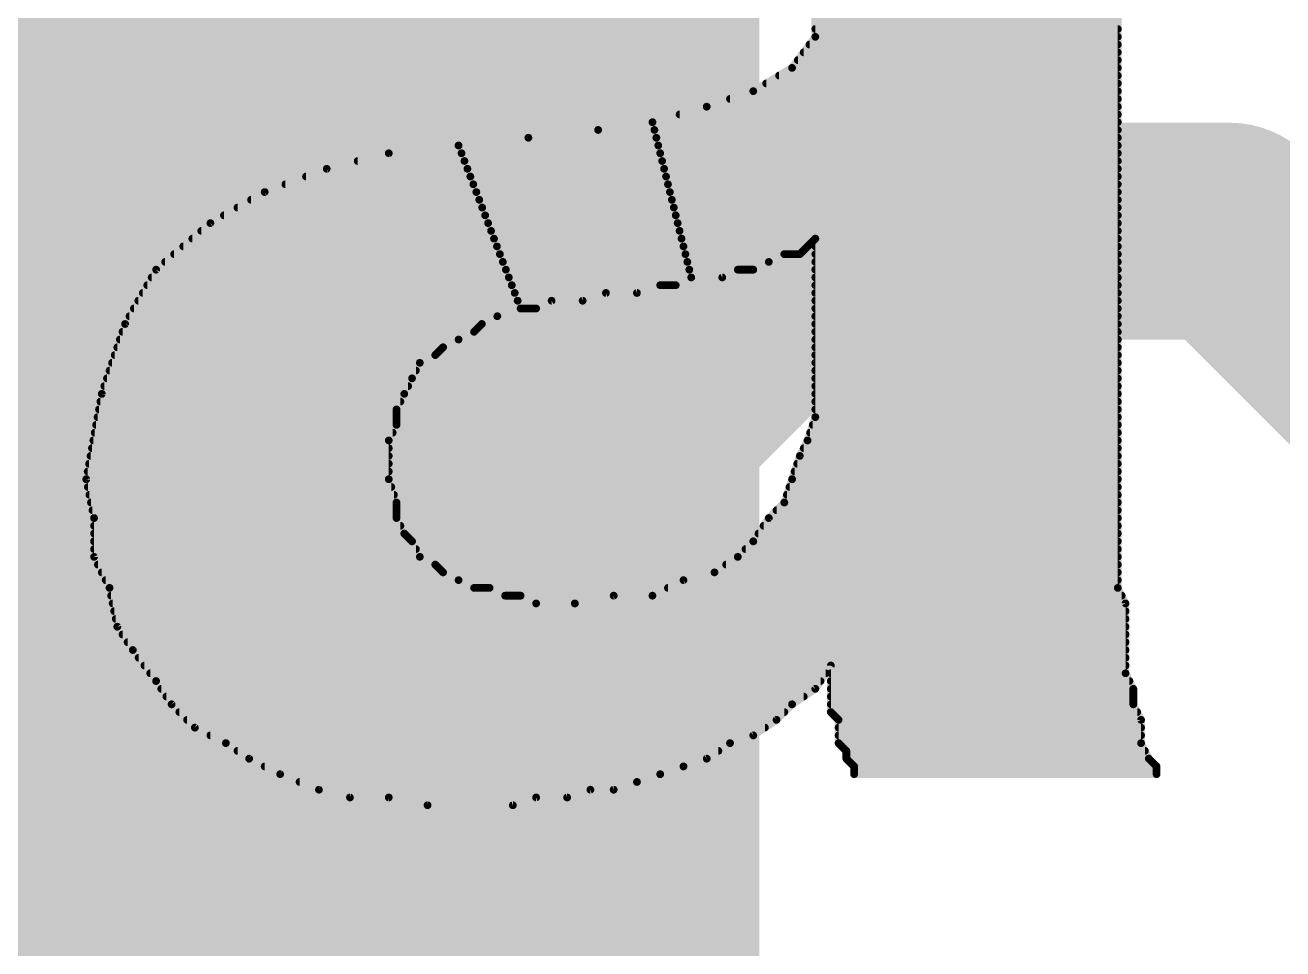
# Model space of a CAD drawing. Extents: x -27 to 80, y -18 to 25.
# Drawn here: x 20.389 to 22.011, y 7.065 to 8.255 of the extents above; entities that cross this region are included whole.
import ezdxf

# ---------------------------------------------------------------- set-up
doc = ezdxf.new("R2010")
doc.units = 0
for name, color, linetype in [('1', 12, 'CONTINUOUS'), ('21', 41, 'CONTINUOUS'), ('22', 40, 'CONTINUOUS')]:
    doc.layers.add(name, color=color, linetype=linetype)

msp = doc.modelspace()

# ---------------------------------------------------------------- linework, layer by layer
at = {"layer": '1', "const_width": 1.016}
msp.add_lwpolyline([(20.828, 0), (20.828, 8.763)], dxfattribs=at)
at = {"layer": '21', "const_width": 0.01}
for points in [[(21.798, 8.4), (21.798, 7.53)], [(21.408, 8.24), (21.408, 8.35)], [(21.408, 8.26), (21.798, 8.26)], [(21.408, 8.25), (21.798, 8.25)], [(21.378, 8.2), (21.408, 8.24)], [(21.408, 8.24), (21.798, 8.24)], [(21.393, 8.22), (21.798, 8.22)], [(21.4005, 8.23), (21.798, 8.23)], [(21.3855, 8.21), (21.798, 8.21)], [(21.328, 8.17), (21.378, 8.2)], [(21.3613, 8.19), (21.798, 8.19)], [(21.378, 8.2), (21.798, 8.2)], [(21.268, 8.15), (21.328, 8.17)], [(21.328, 8.17), (21.798, 8.17)], [(21.3447, 8.18), (21.798, 8.18)], [(21.298, 8.16), (21.798, 8.16)], [(21.198, 8.13), (21.268, 8.15)], [(21.233, 8.14), (21.798, 8.14)], [(21.268, 8.15), (21.798, 8.15)], [(21.038, 8.11), (21.128, 8.12)], [(21.128, 8.12), (21.198, 8.13)], [(21.128, 8.12), (21.2005, 8.12)], [(21.198, 8.13), (21.248, 7.93)], [(21.248, 7.93), (21.198, 8.13)], [(21.198, 8.13), (21.798, 8.13)], [(21.2005, 8.12), (21.798, 8.12)], [(20.948, 8.1), (21.038, 8.11)], [(21.038, 8.11), (21.203, 8.11)], [(21.203, 8.11), (21.798, 8.11)], [(20.778, 8.07), (20.858, 8.09)], [(20.858, 8.09), (20.948, 8.1)], [(20.858, 8.09), (20.9518, 8.09)], [(21.028, 7.89), (20.948, 8.1)], [(20.948, 8.1), (21.2055, 8.1)], [(20.948, 8.1), (21.028, 7.89)], [(20.9518, 8.09), (21.208, 8.09)], [(21.2055, 8.1), (21.798, 8.1)], [(21.208, 8.09), (21.798, 8.09)], [(20.818, 8.08), (20.9556, 8.08)], [(20.9556, 8.08), (21.2105, 8.08)], [(21.2105, 8.08), (21.798, 8.08)], [(20.698, 8.04), (20.778, 8.07)], [(20.7513, 8.06), (20.9632, 8.06)], [(20.778, 8.07), (20.9594, 8.07)], [(20.9594, 8.07), (21.213, 8.07)], [(20.9632, 8.06), (21.2155, 8.06)], [(21.213, 8.07), (21.798, 8.07)], [(21.2155, 8.06), (21.798, 8.06)], [(20.628, 8), (20.698, 8.04)], [(20.698, 8.04), (20.9709, 8.04)], [(20.7247, 8.05), (20.967, 8.05)], [(20.9671, 8.05), (21.218, 8.05)], [(20.9709, 8.04), (21.2205, 8.04)], [(21.218, 8.05), (21.798, 8.05)], [(21.2205, 8.04), (21.798, 8.04)], [(20.6805, 8.03), (20.9747, 8.03)], [(20.9747, 8.03), (21.223, 8.03)], [(21.223, 8.03), (21.798, 8.03)], [(20.6455, 8.01), (20.9823, 8.01)], [(20.663, 8.02), (20.9785, 8.02)], [(20.9785, 8.02), (21.2255, 8.02)], [(20.9823, 8.01), (21.228, 8.01)], [(21.2255, 8.02), (21.798, 8.02)], [(21.228, 8.01), (21.798, 8.01)], [(20.558, 7.94), (20.628, 8)], [(20.6163, 7.99), (20.9899, 7.99)], [(20.628, 8), (20.9861, 8)], [(20.9861, 8), (21.2305, 8)], [(20.9899, 7.99), (21.233, 7.99)], [(21.2305, 8), (21.798, 8)], [(21.233, 7.99), (21.798, 7.99)], [(20.6047, 7.98), (20.9937, 7.98)], [(20.9937, 7.98), (21.2355, 7.98)], [(21.2355, 7.98), (21.798, 7.98)], [(21.408, 7.98), (21.398, 7.97)], [(21.408, 7.75), (21.408, 7.98)], [(20.5813, 7.96), (21.0013, 7.96)], [(20.593, 7.97), (20.9975, 7.97)], [(20.9975, 7.97), (21.238, 7.97)], [(21.0013, 7.96), (21.2405, 7.96)], [(21.238, 7.97), (21.398, 7.97)], [(21.2405, 7.96), (21.388, 7.96)], [(21.368, 7.96), (21.348, 7.95)], [(21.388, 7.96), (21.368, 7.96)], [(21.398, 7.97), (21.388, 7.96)], [(21.408, 7.97), (21.798, 7.97)], [(21.408, 7.96), (21.798, 7.96)], [(20.5697, 7.95), (21.0051, 7.95)], [(21.0051, 7.95), (21.243, 7.95)], [(21.243, 7.95), (21.348, 7.95)], [(21.348, 7.95), (21.328, 7.94)], [(21.408, 7.95), (21.798, 7.95)], [(20.518, 7.87), (20.558, 7.94)], [(20.5523, 7.93), (21.0128, 7.93)], [(20.558, 7.94), (21.009, 7.94)], [(21.009, 7.94), (21.2455, 7.94)], [(21.0128, 7.93), (21.248, 7.93)], [(21.248, 7.93), (21.228, 7.92)], [(21.2455, 7.94), (21.328, 7.94)], [(21.288, 7.93), (21.248, 7.93)], [(21.248, 7.93), (21.288, 7.93)], [(21.308, 7.94), (21.288, 7.93)], [(21.328, 7.94), (21.308, 7.94)], [(21.408, 7.94), (21.798, 7.94)], [(21.408, 7.93), (21.798, 7.93)], [(20.5409, 7.91), (21.0204, 7.91)], [(20.5466, 7.92), (21.0166, 7.92)], [(21.0166, 7.92), (21.228, 7.92)], [(21.0204, 7.91), (21.178, 7.91)], [(21.138, 7.91), (21.108, 7.9)], [(21.178, 7.91), (21.138, 7.91)], [(21.208, 7.92), (21.178, 7.91)], [(21.228, 7.92), (21.208, 7.92)], [(21.408, 7.92), (21.798, 7.92)], [(21.408, 7.91), (21.798, 7.91)], [(20.5351, 7.9), (21.0242, 7.9)], [(21.0242, 7.9), (21.108, 7.9)], [(21.068, 7.9), (21.048, 7.89)], [(21.108, 7.9), (21.068, 7.9)], [(21.408, 7.9), (21.798, 7.9)], [(20.5237, 7.88), (20.998, 7.88)], [(20.5294, 7.89), (21.028, 7.89)], [(20.998, 7.88), (20.978, 7.87)], [(21.028, 7.89), (20.998, 7.88)], [(21.048, 7.89), (21.028, 7.89)], [(21.028, 7.89), (21.048, 7.89)], [(21.408, 7.89), (21.798, 7.89)], [(21.408, 7.88), (21.798, 7.88)], [(20.488, 7.78), (20.518, 7.87)], [(20.5147, 7.86), (20.968, 7.86)], [(20.518, 7.87), (20.978, 7.87)], [(20.968, 7.86), (20.948, 7.85)], [(20.978, 7.87), (20.968, 7.86)], [(21.408, 7.87), (21.798, 7.87)], [(21.408, 7.86), (21.798, 7.86)], [(20.5113, 7.85), (20.948, 7.85)], [(20.948, 7.85), (20.928, 7.84)], [(21.408, 7.85), (21.798, 7.85)], [(20.5047, 7.83), (20.918, 7.83)], [(20.508, 7.84), (20.928, 7.84)], [(20.918, 7.83), (20.898, 7.82)], [(20.928, 7.84), (20.918, 7.83)], [(21.408, 7.84), (21.798, 7.84)], [(21.408, 7.83), (21.798, 7.83)], [(20.5013, 7.82), (20.898, 7.82)], [(20.898, 7.82), (20.888, 7.8)], [(21.408, 7.82), (21.798, 7.82)], [(20.4947, 7.8), (20.888, 7.8)], [(20.498, 7.81), (20.893, 7.81)], [(20.888, 7.8), (20.878, 7.78)], [(21.408, 7.81), (21.798, 7.81)], [(21.408, 7.8), (21.798, 7.8)], [(20.468, 7.67), (20.488, 7.78)], [(20.488, 7.78), (20.878, 7.78)], [(20.4913, 7.79), (20.883, 7.79)], [(20.878, 7.78), (20.868, 7.76)], [(21.408, 7.79), (21.798, 7.79)], [(21.408, 7.78), (21.798, 7.78)], [(20.4862, 7.77), (20.873, 7.77)], [(21.408, 7.77), (21.798, 7.77)], [(20.4825, 7.75), (20.868, 7.75)], [(20.4844, 7.76), (20.868, 7.76)], [(20.868, 7.76), (20.868, 7.74)], [(21.398, 7.72), (21.408, 7.75)], [(21.408, 7.76), (21.798, 7.76)], [(21.408, 7.75), (21.798, 7.75)], [(20.4807, 7.74), (20.868, 7.74)], [(20.868, 7.74), (20.858, 7.72)], [(21.4047, 7.74), (21.798, 7.74)], [(20.4771, 7.72), (20.858, 7.72)], [(20.4789, 7.73), (20.863, 7.73)], [(20.858, 7.72), (20.858, 7.67)], [(21.388, 7.7), (21.398, 7.72)], [(21.398, 7.72), (21.798, 7.72)], [(21.4013, 7.73), (21.798, 7.73)], [(20.4735, 7.7), (20.858, 7.7)], [(20.4753, 7.71), (20.858, 7.71)], [(21.378, 7.67), (21.388, 7.7)], [(21.388, 7.7), (21.798, 7.7)], [(21.393, 7.71), (21.798, 7.71)], [(20.4716, 7.69), (20.858, 7.69)], [(21.3847, 7.69), (21.798, 7.69)], [(20.478, 7.62), (20.468, 7.67)], [(20.468, 7.67), (20.858, 7.67)], [(20.4698, 7.68), (20.858, 7.68)], [(20.858, 7.67), (20.868, 7.64)], [(21.368, 7.64), (21.378, 7.67)], [(21.378, 7.67), (21.798, 7.67)], [(21.3813, 7.68), (21.798, 7.68)], [(20.47, 7.66), (20.8613, 7.66)], [(20.472, 7.65), (20.8647, 7.65)], [(21.3713, 7.65), (21.798, 7.65)], [(21.3747, 7.66), (21.798, 7.66)], [(20.474, 7.64), (20.868, 7.64)], [(20.868, 7.64), (20.868, 7.62)], [(21.348, 7.62), (21.368, 7.64)], [(21.368, 7.64), (21.798, 7.64)], [(20.476, 7.63), (20.868, 7.63)], [(20.478, 7.57), (20.478, 7.62)], [(20.478, 7.62), (20.868, 7.62)], [(20.868, 7.62), (20.878, 7.6)], [(21.328, 7.59), (21.348, 7.62)], [(21.348, 7.62), (21.798, 7.62)], [(21.358, 7.63), (21.798, 7.63)], [(20.478, 7.61), (20.873, 7.61)], [(21.3413, 7.61), (21.798, 7.61)], [(20.478, 7.6), (20.878, 7.6)], [(20.478, 7.59), (20.888, 7.59)], [(20.878, 7.6), (20.888, 7.59)], [(20.888, 7.59), (20.898, 7.57)], [(21.308, 7.57), (21.328, 7.59)], [(21.328, 7.59), (21.798, 7.59)], [(21.3347, 7.6), (21.798, 7.6)], [(20.478, 7.58), (20.893, 7.58)], [(20.498, 7.53), (20.478, 7.57)], [(20.478, 7.57), (20.898, 7.57)], [(20.898, 7.57), (20.918, 7.56)], [(21.278, 7.55), (21.308, 7.57)], [(21.308, 7.57), (21.798, 7.57)], [(21.318, 7.58), (21.798, 7.58)], [(20.483, 7.56), (20.918, 7.56)], [(20.918, 7.56), (20.928, 7.55)], [(21.293, 7.56), (21.798, 7.56)], [(20.488, 7.55), (20.928, 7.55)], [(20.493, 7.54), (20.948, 7.54)], [(20.928, 7.55), (20.948, 7.54)], [(20.948, 7.54), (20.968, 7.53)], [(21.198, 7.52), (21.238, 7.54)], [(21.238, 7.54), (21.278, 7.55)], [(21.238, 7.54), (21.798, 7.54)], [(21.278, 7.55), (21.798, 7.55)], [(20.508, 7.48), (20.498, 7.53)], [(20.498, 7.53), (20.968, 7.53)], [(20.5, 7.52), (21.008, 7.52)], [(20.968, 7.53), (20.988, 7.53)], [(20.988, 7.53), (21.008, 7.52)], [(21.008, 7.52), (21.028, 7.52)], [(21.028, 7.52), (21.048, 7.51)], [(21.098, 7.51), (21.148, 7.52)], [(21.148, 7.52), (21.198, 7.52)], [(21.198, 7.52), (21.803, 7.52)], [(21.218, 7.53), (21.798, 7.53)], [(21.798, 7.53), (21.808, 7.51)], [(20.502, 7.51), (21.048, 7.51)], [(21.048, 7.51), (21.098, 7.51)], [(21.098, 7.51), (21.808, 7.51)], [(21.808, 7.51), (21.808, 7.42)], [(20.504, 7.5), (21.808, 7.5)], [(20.506, 7.49), (21.808, 7.49)], [(20.528, 7.45), (20.508, 7.48)], [(20.508, 7.48), (21.808, 7.48)], [(20.5147, 7.47), (21.808, 7.47)], [(20.5213, 7.46), (21.808, 7.46)], [(20.558, 7.41), (20.528, 7.45)], [(20.528, 7.45), (21.808, 7.45)], [(20.5355, 7.44), (21.808, 7.44)], [(20.543, 7.43), (21.808, 7.43)], [(21.428, 7.43), (21.408, 7.4)], [(21.428, 7.37), (21.428, 7.43)], [(20.5505, 7.42), (21.4213, 7.42)], [(20.578, 7.38), (20.558, 7.41)], [(20.558, 7.41), (21.4147, 7.41)], [(21.428, 7.42), (21.808, 7.42)], [(21.428, 7.41), (21.813, 7.41)], [(21.808, 7.42), (21.818, 7.4)], [(20.5647, 7.4), (21.408, 7.4)], [(20.5713, 7.39), (21.393, 7.39)], [(21.408, 7.4), (21.378, 7.38)], [(21.428, 7.4), (21.818, 7.4)], [(21.428, 7.39), (21.818, 7.39)], [(21.818, 7.4), (21.818, 7.38)], [(20.608, 7.35), (20.578, 7.38)], [(20.578, 7.38), (21.378, 7.38)], [(21.378, 7.38), (21.358, 7.36)], [(21.428, 7.38), (21.818, 7.38)], [(21.818, 7.38), (21.828, 7.36)], [(20.588, 7.37), (21.368, 7.37)], [(20.598, 7.36), (21.358, 7.36)], [(21.358, 7.36), (21.328, 7.34)], [(21.438, 7.36), (21.428, 7.37)], [(21.428, 7.37), (21.823, 7.37)], [(21.438, 7.33), (21.438, 7.36)], [(21.438, 7.36), (21.828, 7.36)], [(21.828, 7.36), (21.828, 7.33)], [(20.648, 7.33), (20.608, 7.35)], [(20.608, 7.35), (21.343, 7.35)], [(21.438, 7.35), (21.828, 7.35)], [(20.628, 7.34), (21.328, 7.34)], [(20.678, 7.31), (20.648, 7.33)], [(20.648, 7.33), (21.298, 7.33)], [(21.298, 7.33), (21.268, 7.31)], [(21.328, 7.34), (21.298, 7.33)], [(21.438, 7.34), (21.828, 7.34)], [(21.448, 7.32), (21.438, 7.33)], [(21.438, 7.33), (21.828, 7.33)], [(21.828, 7.33), (21.838, 7.31)], [(20.663, 7.32), (21.283, 7.32)], [(20.718, 7.29), (20.678, 7.31)], [(20.678, 7.31), (21.268, 7.31)], [(21.268, 7.31), (21.238, 7.3)], [(21.448, 7.31), (21.448, 7.32)], [(21.448, 7.32), (21.833, 7.32)], [(21.458, 7.3), (21.448, 7.31)], [(21.448, 7.31), (21.838, 7.31)], [(21.838, 7.31), (21.848, 7.3)], [(20.698, 7.3), (21.238, 7.3)], [(21.238, 7.3), (21.208, 7.29)], [(21.458, 7.29), (21.458, 7.3)], [(21.458, 7.3), (21.848, 7.3)], [(21.848, 7.3), (21.848, 7.29)], [(20.768, 7.27), (20.718, 7.29)], [(20.718, 7.29), (21.208, 7.29)], [(20.743, 7.28), (21.178, 7.28)], [(21.178, 7.28), (21.148, 7.27)], [(21.208, 7.29), (21.178, 7.28)], [(21.848, 7.29), (21.458, 7.29)], [(21.458, 7.29), (21.848, 7.29)], [(20.808, 7.26), (20.768, 7.27)], [(20.768, 7.27), (21.148, 7.27)], [(20.858, 7.26), (20.808, 7.26)], [(20.808, 7.26), (21.088, 7.26)], [(20.908, 7.25), (20.858, 7.26)], [(21.048, 7.26), (21.018, 7.25)], [(21.088, 7.26), (21.048, 7.26)], [(21.118, 7.27), (21.088, 7.26)], [(21.148, 7.27), (21.118, 7.27)], [(21.018, 7.25), (20.908, 7.25)], [(20.908, 7.25), (21.018, 7.25)]]:
    msp.add_lwpolyline(points, dxfattribs=at)
at = {"layer": '21', "const_width": 0.005}
for points in [[(21.408, 8.2525, 1), (21.408, 8.2475)], [(21.798, 8.2475, 1), (21.798, 8.2525)], [(21.408, 8.2425, 1), (21.408, 8.2375)], [(21.4055, 8.24, 1), (21.4105, 8.24)], [(21.41, 8.2385, 1), (21.406, 8.2415)], [(21.798, 8.2375, 1), (21.798, 8.2425)], [(21.393, 8.2225, 1), (21.393, 8.2175)], [(21.4005, 8.2325, 1), (21.4005, 8.2275)], [(21.798, 8.2275, 1), (21.798, 8.2325)], [(21.798, 8.2175, 1), (21.798, 8.2225)], [(21.3855, 8.2125, 1), (21.3855, 8.2075)], [(21.798, 8.2075, 1), (21.798, 8.2125)], [(21.3613, 8.1925, 1), (21.3613, 8.1875)], [(21.378, 8.2025, 1), (21.378, 8.1975)], [(21.376, 8.2015, 1), (21.38, 8.1985)], [(21.3793, 8.1979, 1), (21.3767, 8.2021)], [(21.798, 8.1975, 1), (21.798, 8.2025)], [(21.798, 8.1875, 1), (21.798, 8.1925)], [(21.328, 8.1725, 1), (21.328, 8.1675)], [(21.3267, 8.1721, 1), (21.3293, 8.1679)], [(21.3288, 8.1676, 1), (21.3272, 8.1724)], [(21.3447, 8.1825, 1), (21.3447, 8.1775)], [(21.798, 8.1775, 1), (21.798, 8.1825)], [(21.798, 8.1675, 1), (21.798, 8.1725)], [(21.298, 8.1625, 1), (21.298, 8.1575)], [(21.798, 8.1575, 1), (21.798, 8.1625)], [(21.233, 8.1425, 1), (21.233, 8.1375)], [(21.268, 8.1525, 1), (21.268, 8.1475)], [(21.2672, 8.1524, 1), (21.2688, 8.1476)], [(21.2687, 8.1476, 1), (21.2673, 8.1524)], [(21.798, 8.1475, 1), (21.798, 8.1525)], [(21.798, 8.1375, 1), (21.798, 8.1425)], [(21.1276, 8.1225, 1), (21.1284, 8.1175)], [(21.128, 8.1225, 1), (21.128, 8.1175)], [(21.1283, 8.1175, 1), (21.1277, 8.1225)], [(21.2004, 8.1306, 1), (21.1956, 8.1294)], [(21.2004, 8.1306, 1), (21.1956, 8.1294)], [(21.198, 8.1325, 1), (21.198, 8.1275)], [(21.1973, 8.1324, 1), (21.1987, 8.1276)], [(21.1984, 8.1275, 1), (21.1976, 8.1325)], [(21.2005, 8.1225, 1), (21.2005, 8.1175)], [(21.2005, 8.1175, 1), (21.2005, 8.1225)], [(21.798, 8.1275, 1), (21.798, 8.1325)], [(21.798, 8.1175, 1), (21.798, 8.1225)], [(21.0377, 8.1125, 1), (21.0383, 8.1075)], [(21.038, 8.1125, 1), (21.038, 8.1075)], [(21.0383, 8.1075, 1), (21.0377, 8.1125)], [(21.203, 8.1125, 1), (21.203, 8.1075)], [(21.203, 8.1075, 1), (21.203, 8.1125)], [(21.798, 8.1075, 1), (21.798, 8.1125)], [(20.8577, 8.0925, 1), (20.8583, 8.0875)], [(20.858, 8.0925, 1), (20.858, 8.0875)], [(20.8586, 8.0876, 1), (20.8574, 8.0924)], [(20.9477, 8.1025, 1), (20.9483, 8.0975)], [(20.9503, 8.1009, 1), (20.9457, 8.0991)], [(20.948, 8.1025, 1), (20.948, 8.0975)], [(20.9503, 8.1009, 1), (20.9457, 8.0991)], [(20.9483, 8.0975, 1), (20.9477, 8.1025)], [(20.9518, 8.0925, 1), (20.9518, 8.0875)], [(20.9518, 8.0875, 1), (20.9518, 8.0925)], [(21.2055, 8.1025, 1), (21.2055, 8.0975)], [(21.2055, 8.0975, 1), (21.2055, 8.1025)], [(21.208, 8.0925, 1), (21.208, 8.0875)], [(21.208, 8.0875, 1), (21.208, 8.0925)], [(21.798, 8.0975, 1), (21.798, 8.1025)], [(21.798, 8.0875, 1), (21.798, 8.0925)], [(20.818, 8.0825, 1), (20.818, 8.0775)], [(20.9556, 8.0825, 1), (20.9556, 8.0775)], [(20.9556, 8.0775, 1), (20.9556, 8.0825)], [(21.2105, 8.0825, 1), (21.2105, 8.0775)], [(21.2105, 8.0775, 1), (21.2105, 8.0825)], [(21.798, 8.0775, 1), (21.798, 8.0825)], [(20.7513, 8.0625, 1), (20.7513, 8.0575)], [(20.778, 8.0725, 1), (20.778, 8.0675)], [(20.7774, 8.0724, 1), (20.7786, 8.0676)], [(20.7789, 8.0677, 1), (20.7771, 8.0723)], [(20.9594, 8.0725, 1), (20.9594, 8.0675)], [(20.9594, 8.0675, 1), (20.9594, 8.0725)], [(20.9632, 8.0625, 1), (20.9632, 8.0575)], [(20.9632, 8.0575, 1), (20.9632, 8.0625)], [(21.213, 8.0725, 1), (21.213, 8.0675)], [(21.213, 8.0675, 1), (21.213, 8.0725)], [(21.2155, 8.0625, 1), (21.2155, 8.0575)], [(21.2155, 8.0575, 1), (21.2155, 8.0625)], [(21.798, 8.0675, 1), (21.798, 8.0725)], [(21.798, 8.0575, 1), (21.798, 8.0625)], [(20.698, 8.0425, 1), (20.698, 8.0375)], [(20.6971, 8.0423, 1), (20.6989, 8.0377)], [(20.6992, 8.0378, 1), (20.6968, 8.0422)], [(20.7247, 8.0525, 1), (20.7247, 8.0475)], [(20.9671, 8.0525, 1), (20.9671, 8.0475)], [(20.967, 8.0475, 1), (20.967, 8.0525)], [(20.9709, 8.0425, 1), (20.9709, 8.0375)], [(20.9709, 8.0375, 1), (20.9709, 8.0425)], [(21.218, 8.0525, 1), (21.218, 8.0475)], [(21.218, 8.0475, 1), (21.218, 8.0525)], [(21.2205, 8.0425, 1), (21.2205, 8.0375)], [(21.2205, 8.0375, 1), (21.2205, 8.0425)], [(21.798, 8.0475, 1), (21.798, 8.0525)], [(21.798, 8.0375, 1), (21.798, 8.0425)], [(20.6805, 8.0325, 1), (20.6805, 8.0275)], [(20.9747, 8.0325, 1), (20.9747, 8.0275)], [(20.9747, 8.0275, 1), (20.9747, 8.0325)], [(21.223, 8.0325, 1), (21.223, 8.0275)], [(21.223, 8.0275, 1), (21.223, 8.0325)], [(21.798, 8.0275, 1), (21.798, 8.0325)], [(20.6455, 8.0125, 1), (20.6455, 8.0075)], [(20.663, 8.0225, 1), (20.663, 8.0175)], [(20.9785, 8.0225, 1), (20.9785, 8.0175)], [(20.9785, 8.0175, 1), (20.9785, 8.0225)], [(20.9823, 8.0125, 1), (20.9823, 8.0075)], [(20.9823, 8.0075, 1), (20.9823, 8.0125)], [(21.2255, 8.0225, 1), (21.2255, 8.0175)], [(21.2255, 8.0175, 1), (21.2255, 8.0225)], [(21.228, 8.0125, 1), (21.228, 8.0075)], [(21.228, 8.0075, 1), (21.228, 8.0125)], [(21.798, 8.0175, 1), (21.798, 8.0225)], [(21.798, 8.0075, 1), (21.798, 8.0125)], [(20.6163, 7.9925, 1), (20.6163, 7.9875)], [(20.628, 8.0025, 1), (20.628, 7.9975)], [(20.6268, 8.0022, 1), (20.6292, 7.9978)], [(20.6296, 7.9981, 1), (20.6264, 8.0019)], [(20.9861, 8.0025, 1), (20.9861, 7.9975)], [(20.9861, 7.9975, 1), (20.9861, 8.0025)], [(20.9899, 7.9925, 1), (20.9899, 7.9875)], [(20.9899, 7.9875, 1), (20.9899, 7.9925)], [(21.2305, 8.0025, 1), (21.2305, 7.9975)], [(21.2305, 7.9975, 1), (21.2305, 8.0025)], [(21.233, 7.9925, 1), (21.233, 7.9875)], [(21.233, 7.9875, 1), (21.233, 7.9925)], [(21.798, 7.9975, 1), (21.798, 8.0025)], [(21.798, 7.9875, 1), (21.798, 7.9925)], [(20.6047, 7.9825, 1), (20.6047, 7.9775)], [(20.9937, 7.9825, 1), (20.9937, 7.9775)], [(20.9937, 7.9775, 1), (20.9937, 7.9825)], [(21.2355, 7.9825, 1), (21.2355, 7.9775)], [(21.2355, 7.9775, 1), (21.2355, 7.9825)], [(21.4105, 7.98, 1), (21.4055, 7.98)], [(21.4098, 7.9782, 1), (21.4062, 7.9818)], [(21.798, 7.9775, 1), (21.798, 7.9825)], [(20.5813, 7.9625, 1), (20.5813, 7.9575)], [(20.593, 7.9725, 1), (20.593, 7.9675)], [(20.9975, 7.9725, 1), (20.9975, 7.9675)], [(20.9975, 7.9675, 1), (20.9975, 7.9725)], [(21.0013, 7.9625, 1), (21.0013, 7.9575)], [(21.0013, 7.9575, 1), (21.0013, 7.9625)], [(21.238, 7.9725, 1), (21.238, 7.9675)], [(21.238, 7.9675, 1), (21.238, 7.9725)], [(21.2405, 7.9625, 1), (21.2405, 7.9575)], [(21.2405, 7.9575, 1), (21.2405, 7.9625)], [(21.368, 7.9625, 1), (21.368, 7.9575)], [(21.3691, 7.9578, 1), (21.3669, 7.9622)], [(21.3862, 7.9618, 1), (21.3898, 7.9582)], [(21.388, 7.9575, 1), (21.388, 7.9625)], [(21.388, 7.9575, 1), (21.388, 7.9625)], [(21.3962, 7.9718, 1), (21.3998, 7.9682)], [(21.3998, 7.9682, 1), (21.3962, 7.9718)], [(21.398, 7.9675, 1), (21.398, 7.9725)], [(21.408, 7.9725, 1), (21.408, 7.9675)], [(21.408, 7.9625, 1), (21.408, 7.9575)], [(21.798, 7.9675, 1), (21.798, 7.9725)], [(21.798, 7.9575, 1), (21.798, 7.9625)], [(20.5697, 7.9525, 1), (20.5697, 7.9475)], [(21.0051, 7.9525, 1), (21.0051, 7.9475)], [(21.0051, 7.9475, 1), (21.0051, 7.9525)], [(21.243, 7.9525, 1), (21.243, 7.9475)], [(21.243, 7.9475, 1), (21.243, 7.9525)], [(21.3469, 7.9522, 1), (21.3491, 7.9478)], [(21.3491, 7.9478, 1), (21.3469, 7.9522)], [(21.348, 7.9475, 1), (21.348, 7.9525)], [(21.408, 7.9525, 1), (21.408, 7.9475)], [(21.798, 7.9475, 1), (21.798, 7.9525)], [(20.5523, 7.9325, 1), (20.5523, 7.9275)], [(20.558, 7.9425, 1), (20.558, 7.9375)], [(20.5564, 7.9419, 1), (20.5596, 7.9381)], [(20.5602, 7.9388, 1), (20.5558, 7.9412)], [(21.009, 7.9425, 1), (21.009, 7.9375)], [(21.009, 7.9375, 1), (21.009, 7.9425)], [(21.0128, 7.9325, 1), (21.0128, 7.9275)], [(21.0128, 7.9275, 1), (21.0128, 7.9325)], [(21.2455, 7.9425, 1), (21.2455, 7.9375)], [(21.2455, 7.9375, 1), (21.2455, 7.9425)], [(21.248, 7.9325, 1), (21.248, 7.9275)], [(21.248, 7.9325, 1), (21.248, 7.9275)], [(21.2456, 7.9294, 1), (21.2504, 7.9306)], [(21.2456, 7.9294, 1), (21.2504, 7.9306)], [(21.2491, 7.9278, 1), (21.2469, 7.9322)], [(21.248, 7.9275, 1), (21.248, 7.9325)], [(21.2869, 7.9322, 1), (21.2891, 7.9278)], [(21.288, 7.9275, 1), (21.288, 7.9325)], [(21.288, 7.9275, 1), (21.288, 7.9325)], [(21.308, 7.9425, 1), (21.308, 7.9375)], [(21.3091, 7.9378, 1), (21.3069, 7.9422)], [(21.3269, 7.9422, 1), (21.3291, 7.9378)], [(21.328, 7.9375, 1), (21.328, 7.9425)], [(21.328, 7.9375, 1), (21.328, 7.9425)], [(21.408, 7.9425, 1), (21.408, 7.9375)], [(21.408, 7.9325, 1), (21.408, 7.9275)], [(21.798, 7.9375, 1), (21.798, 7.9425)], [(21.798, 7.9275, 1), (21.798, 7.9325)], [(20.5409, 7.9125, 1), (20.5409, 7.9075)], [(20.5466, 7.9225, 1), (20.5466, 7.9175)], [(21.0166, 7.9225, 1), (21.0166, 7.9175)], [(21.0166, 7.9175, 1), (21.0166, 7.9225)], [(21.0204, 7.9125, 1), (21.0204, 7.9075)], [(21.0204, 7.9075, 1), (21.0204, 7.9125)], [(21.138, 7.9125, 1), (21.138, 7.9075)], [(21.1388, 7.9076, 1), (21.1372, 7.9124)], [(21.1772, 7.9124, 1), (21.1788, 7.9076)], [(21.178, 7.9075, 1), (21.178, 7.9125)], [(21.178, 7.9075, 1), (21.178, 7.9125)], [(21.208, 7.9225, 1), (21.208, 7.9175)], [(21.2088, 7.9176, 1), (21.2072, 7.9224)], [(21.2269, 7.9222, 1), (21.2291, 7.9178)], [(21.228, 7.9175, 1), (21.228, 7.9225)], [(21.228, 7.9175, 1), (21.228, 7.9225)], [(21.408, 7.9225, 1), (21.408, 7.9175)], [(21.408, 7.9125, 1), (21.408, 7.9075)], [(21.798, 7.9175, 1), (21.798, 7.9225)], [(21.798, 7.9075, 1), (21.798, 7.9125)], [(20.5351, 7.9025, 1), (20.5351, 7.8975)], [(21.0242, 7.9025, 1), (21.0242, 7.8975)], [(21.0242, 7.8975, 1), (21.0242, 7.9025)], [(21.068, 7.9025, 1), (21.068, 7.8975)], [(21.0691, 7.8978, 1), (21.0669, 7.9022)], [(21.1072, 7.9024, 1), (21.1088, 7.8976)], [(21.108, 7.8975, 1), (21.108, 7.9025)], [(21.108, 7.8975, 1), (21.108, 7.9025)], [(21.408, 7.9025, 1), (21.408, 7.8975)], [(21.798, 7.8975, 1), (21.798, 7.9025)], [(20.5237, 7.8825, 1), (20.5237, 7.8775)], [(20.5294, 7.8925, 1), (20.5294, 7.8875)], [(20.9972, 7.8824, 1), (20.9988, 7.8776)], [(20.9991, 7.8778, 1), (20.9969, 7.8822)], [(20.998, 7.8775, 1), (20.998, 7.8825)], [(21.028, 7.8925, 1), (21.028, 7.8875)], [(21.028, 7.8925, 1), (21.028, 7.8875)], [(21.0257, 7.8891, 1), (21.0303, 7.8909)], [(21.0257, 7.8891, 1), (21.0303, 7.8909)], [(21.0288, 7.8876, 1), (21.0272, 7.8924)], [(21.028, 7.8875, 1), (21.028, 7.8925)], [(21.0469, 7.8922, 1), (21.0491, 7.8878)], [(21.048, 7.8875, 1), (21.048, 7.8925)], [(21.048, 7.8875, 1), (21.048, 7.8925)], [(21.408, 7.8925, 1), (21.408, 7.8875)], [(21.408, 7.8825, 1), (21.408, 7.8775)], [(21.798, 7.8875, 1), (21.798, 7.8925)], [(21.798, 7.8775, 1), (21.798, 7.8825)], [(20.5147, 7.8625, 1), (20.5147, 7.8575)], [(20.518, 7.8725, 1), (20.518, 7.8675)], [(20.5158, 7.8712, 1), (20.5202, 7.8688)], [(20.5204, 7.8692, 1), (20.5156, 7.8708)], [(20.9691, 7.8578, 1), (20.9669, 7.8622)], [(20.968, 7.8575, 1), (20.968, 7.8625)], [(20.9769, 7.8722, 1), (20.9791, 7.8678)], [(20.9798, 7.8682, 1), (20.9762, 7.8718)], [(20.978, 7.8675, 1), (20.978, 7.8725)], [(21.408, 7.8725, 1), (21.408, 7.8675)], [(21.408, 7.8625, 1), (21.408, 7.8575)], [(21.798, 7.8675, 1), (21.798, 7.8725)], [(21.798, 7.8575, 1), (21.798, 7.8625)], [(20.5113, 7.8525, 1), (20.5113, 7.8475)], [(20.9469, 7.8522, 1), (20.9491, 7.8478)], [(20.9491, 7.8478, 1), (20.9469, 7.8522)], [(20.948, 7.8475, 1), (20.948, 7.8525)], [(20.9662, 7.8618, 1), (20.9698, 7.8582)], [(21.408, 7.8525, 1), (21.408, 7.8475)], [(21.798, 7.8475, 1), (21.798, 7.8525)], [(20.5047, 7.8325, 1), (20.5047, 7.8275)], [(20.508, 7.8425, 1), (20.508, 7.8375)], [(20.9162, 7.8318, 1), (20.9198, 7.8282)], [(20.9191, 7.8278, 1), (20.9169, 7.8322)], [(20.918, 7.8275, 1), (20.918, 7.8325)], [(20.9269, 7.8422, 1), (20.9291, 7.8378)], [(20.9298, 7.8382, 1), (20.9262, 7.8418)], [(20.928, 7.8375, 1), (20.928, 7.8425)], [(21.408, 7.8425, 1), (21.408, 7.8375)], [(21.408, 7.8325, 1), (21.408, 7.8275)], [(21.798, 7.8375, 1), (21.798, 7.8425)], [(21.798, 7.8275, 1), (21.798, 7.8325)], [(20.5013, 7.8225, 1), (20.5013, 7.8175)], [(20.8969, 7.8222, 1), (20.8991, 7.8178)], [(20.9002, 7.8189, 1), (20.8958, 7.8211)], [(20.898, 7.8175, 1), (20.898, 7.8225)], [(21.408, 7.8225, 1), (21.408, 7.8175)], [(21.798, 7.8175, 1), (21.798, 7.8225)], [(20.4947, 7.8025, 1), (20.4947, 7.7975)], [(20.498, 7.8125, 1), (20.498, 7.8075)], [(20.8858, 7.8011, 1), (20.8902, 7.7989)], [(20.8902, 7.7989, 1), (20.8858, 7.8011)], [(20.888, 7.7975, 1), (20.888, 7.8025)], [(20.893, 7.8075, 1), (20.893, 7.8125)], [(21.408, 7.8125, 1), (21.408, 7.8075)], [(21.408, 7.8025, 1), (21.408, 7.7975)], [(21.798, 7.8075, 1), (21.798, 7.8125)], [(21.798, 7.7975, 1), (21.798, 7.8025)], [(20.4905, 7.7796, 1), (20.4855, 7.7804)], [(20.488, 7.7825, 1), (20.488, 7.7775)], [(20.4913, 7.7925, 1), (20.4913, 7.7875)], [(20.8802, 7.7789, 1), (20.8758, 7.7811)], [(20.878, 7.7775, 1), (20.878, 7.7825)], [(20.883, 7.7875, 1), (20.883, 7.7925)], [(21.408, 7.7925, 1), (21.408, 7.7875)], [(21.408, 7.7825, 1), (21.408, 7.7775)], [(21.798, 7.7875, 1), (21.798, 7.7925)], [(21.798, 7.7775, 1), (21.798, 7.7825)], [(20.4862, 7.7725, 1), (20.4862, 7.7675)], [(20.4856, 7.7808, 1), (20.4904, 7.7792)], [(20.873, 7.7675, 1), (20.873, 7.7725)], [(20.8758, 7.7811, 1), (20.8802, 7.7789)], [(21.408, 7.7725, 1), (21.408, 7.7675)], [(21.798, 7.7675, 1), (21.798, 7.7725)], [(20.4825, 7.7525, 1), (20.4825, 7.7475)], [(20.4844, 7.7625, 1), (20.4844, 7.7575)], [(20.8705, 7.76, 1), (20.8655, 7.76)], [(20.8658, 7.7611, 1), (20.8702, 7.7589)], [(20.868, 7.7575, 1), (20.868, 7.7625)], [(20.868, 7.7475, 1), (20.868, 7.7525)], [(21.408, 7.7625, 1), (21.408, 7.7575)], [(21.408, 7.7525, 1), (21.408, 7.7475)], [(21.4055, 7.75, 1), (21.4105, 7.75)], [(21.4104, 7.7492, 1), (21.4056, 7.7508)], [(21.798, 7.7575, 1), (21.798, 7.7625)], [(21.798, 7.7475, 1), (21.798, 7.7525)], [(20.4807, 7.7425, 1), (20.4807, 7.7375)], [(20.8655, 7.74, 1), (20.8705, 7.74)], [(20.8702, 7.7389, 1), (20.8658, 7.7411)], [(20.868, 7.7375, 1), (20.868, 7.7425)], [(21.4047, 7.7425, 1), (21.4047, 7.7375)], [(21.798, 7.7375, 1), (21.798, 7.7425)], [(20.4771, 7.7225, 1), (20.4771, 7.7175)], [(20.4789, 7.7325, 1), (20.4789, 7.7275)], [(20.8605, 7.72, 1), (20.8555, 7.72)], [(20.8558, 7.7211, 1), (20.8602, 7.7189)], [(20.858, 7.7175, 1), (20.858, 7.7225)], [(20.863, 7.7275, 1), (20.863, 7.7325)], [(21.398, 7.7225, 1), (21.398, 7.7175)], [(21.3956, 7.7208, 1), (21.4004, 7.7192)], [(21.4002, 7.7189, 1), (21.3958, 7.7211)], [(21.4013, 7.7325, 1), (21.4013, 7.7275)], [(21.798, 7.7275, 1), (21.798, 7.7325)], [(21.798, 7.7175, 1), (21.798, 7.7225)], [(20.4735, 7.7025, 1), (20.4735, 7.6975)], [(20.4753, 7.7125, 1), (20.4753, 7.7075)], [(20.858, 7.7075, 1), (20.858, 7.7125)], [(20.858, 7.6975, 1), (20.858, 7.7025)], [(21.388, 7.7025, 1), (21.388, 7.6975)], [(21.3858, 7.7011, 1), (21.3902, 7.6989)], [(21.3904, 7.6992, 1), (21.3856, 7.7008)], [(21.393, 7.7125, 1), (21.393, 7.7075)], [(21.798, 7.7075, 1), (21.798, 7.7125)], [(21.798, 7.6975, 1), (21.798, 7.7025)], [(20.4716, 7.6925, 1), (20.4716, 7.6875)], [(20.858, 7.6875, 1), (20.858, 7.6925)], [(21.3847, 7.6925, 1), (21.3847, 7.6875)], [(21.798, 7.6875, 1), (21.798, 7.6925)], [(20.4705, 7.6705, 1), (20.4655, 7.6695)], [(20.468, 7.6725, 1), (20.468, 7.6675)], [(20.4655, 7.6704, 1), (20.4705, 7.6696)], [(20.4698, 7.6825, 1), (20.4698, 7.6775)], [(20.8604, 7.6708, 1), (20.8556, 7.6692)], [(20.8555, 7.67, 1), (20.8605, 7.67)], [(20.858, 7.6775, 1), (20.858, 7.6825)], [(20.858, 7.6675, 1), (20.858, 7.6725)], [(21.378, 7.6725, 1), (21.378, 7.6675)], [(21.3756, 7.6708, 1), (21.3804, 7.6692)], [(21.3804, 7.6692, 1), (21.3756, 7.6708)], [(21.3813, 7.6825, 1), (21.3813, 7.6775)], [(21.798, 7.6775, 1), (21.798, 7.6825)], [(21.798, 7.6675, 1), (21.798, 7.6725)], [(20.47, 7.6625, 1), (20.47, 7.6575)], [(20.472, 7.6525, 1), (20.472, 7.6475)], [(20.8613, 7.6575, 1), (20.8613, 7.6625)], [(20.8647, 7.6475, 1), (20.8647, 7.6525)], [(21.3713, 7.6525, 1), (21.3713, 7.6475)], [(21.3747, 7.6625, 1), (21.3747, 7.6575)], [(21.798, 7.6575, 1), (21.798, 7.6625)], [(21.798, 7.6475, 1), (21.798, 7.6525)], [(20.474, 7.6425, 1), (20.474, 7.6375)], [(20.8705, 7.64, 1), (20.8655, 7.64)], [(20.8656, 7.6392, 1), (20.8704, 7.6408)], [(20.868, 7.6375, 1), (20.868, 7.6425)], [(21.368, 7.6425, 1), (21.368, 7.6375)], [(21.3656, 7.6408, 1), (21.3704, 7.6392)], [(21.3698, 7.6382, 1), (21.3662, 7.6418)], [(21.798, 7.6375, 1), (21.798, 7.6425)], [(20.476, 7.6325, 1), (20.476, 7.6275)], [(20.4805, 7.62, 1), (20.4755, 7.62)], [(20.478, 7.6225, 1), (20.478, 7.6175)], [(20.4755, 7.6195, 1), (20.4805, 7.6205)], [(20.8702, 7.6211, 1), (20.8658, 7.6189)], [(20.8655, 7.62, 1), (20.8705, 7.62)], [(20.868, 7.6275, 1), (20.868, 7.6325)], [(20.868, 7.6175, 1), (20.868, 7.6225)], [(21.348, 7.6225, 1), (21.348, 7.6175)], [(21.3462, 7.6218, 1), (21.3498, 7.6182)], [(21.3501, 7.6186, 1), (21.3459, 7.6214)], [(21.358, 7.6325, 1), (21.358, 7.6275)], [(21.798, 7.6275, 1), (21.798, 7.6325)], [(21.798, 7.6175, 1), (21.798, 7.6225)], [(20.478, 7.6125, 1), (20.478, 7.6075)], [(20.873, 7.6075, 1), (20.873, 7.6125)], [(21.3413, 7.6125, 1), (21.3413, 7.6075)], [(21.798, 7.6075, 1), (21.798, 7.6125)], [(20.478, 7.6025, 1), (20.478, 7.5975)], [(20.478, 7.5925, 1), (20.478, 7.5875)], [(20.8798, 7.6018, 1), (20.8762, 7.5982)], [(20.8758, 7.5989, 1), (20.8802, 7.6011)], [(20.878, 7.5975, 1), (20.878, 7.6025)], [(20.8902, 7.5911, 1), (20.8858, 7.5889)], [(20.8862, 7.5882, 1), (20.8898, 7.5918)], [(20.888, 7.5875, 1), (20.888, 7.5925)], [(21.328, 7.5925, 1), (21.328, 7.5875)], [(21.3259, 7.5914, 1), (21.3301, 7.5886)], [(21.3298, 7.5882, 1), (21.3262, 7.5918)], [(21.3347, 7.6025, 1), (21.3347, 7.5975)], [(21.798, 7.5975, 1), (21.798, 7.6025)], [(21.798, 7.5875, 1), (21.798, 7.5925)], [(20.478, 7.5825, 1), (20.478, 7.5775)], [(20.4802, 7.5711, 1), (20.4758, 7.5689)], [(20.478, 7.5725, 1), (20.478, 7.5675)], [(20.893, 7.5775, 1), (20.893, 7.5825)], [(20.8991, 7.5722, 1), (20.8969, 7.5678)], [(20.8958, 7.5689, 1), (20.9002, 7.5711)], [(20.898, 7.5675, 1), (20.898, 7.5725)], [(21.308, 7.5725, 1), (21.308, 7.5675)], [(21.3062, 7.5718, 1), (21.3098, 7.5682)], [(21.3094, 7.5679, 1), (21.3066, 7.5721)], [(21.318, 7.5825, 1), (21.318, 7.5775)], [(21.798, 7.5775, 1), (21.798, 7.5825)], [(21.798, 7.5675, 1), (21.798, 7.5725)], [(20.4755, 7.57, 1), (20.4805, 7.57)], [(20.483, 7.5625, 1), (20.483, 7.5575)], [(20.9198, 7.5618, 1), (20.9162, 7.5582)], [(20.9169, 7.5578, 1), (20.9191, 7.5622)], [(20.918, 7.5575, 1), (20.918, 7.5625)], [(21.293, 7.5625, 1), (21.293, 7.5575)], [(21.798, 7.5575, 1), (21.798, 7.5625)], [(20.488, 7.5525, 1), (20.488, 7.5475)], [(20.493, 7.5425, 1), (20.493, 7.5375)], [(20.9291, 7.5522, 1), (20.9269, 7.5478)], [(20.9262, 7.5482, 1), (20.9298, 7.5518)], [(20.928, 7.5475, 1), (20.928, 7.5525)], [(20.9491, 7.5422, 1), (20.9469, 7.5378)], [(20.9469, 7.5378, 1), (20.9491, 7.5422)], [(20.948, 7.5375, 1), (20.948, 7.5425)], [(21.238, 7.5425, 1), (21.238, 7.5375)], [(21.2374, 7.5424, 1), (21.2386, 7.5376)], [(21.2391, 7.5378, 1), (21.2369, 7.5422)], [(21.278, 7.5525, 1), (21.278, 7.5475)], [(21.2766, 7.5521, 1), (21.2794, 7.5479)], [(21.2786, 7.5476, 1), (21.2774, 7.5524)], [(21.798, 7.5475, 1), (21.798, 7.5525)], [(21.798, 7.5375, 1), (21.798, 7.5425)], [(20.5005, 7.5305, 1), (20.4955, 7.5295)], [(20.498, 7.5325, 1), (20.498, 7.5275)], [(20.4958, 7.5289, 1), (20.5002, 7.5311)], [(20.5, 7.5225, 1), (20.5, 7.5175)], [(20.968, 7.5325, 1), (20.968, 7.5275)], [(20.9669, 7.5278, 1), (20.9691, 7.5322)], [(20.968, 7.5275, 1), (20.968, 7.5325)], [(20.9891, 7.5322, 1), (20.9869, 7.5278)], [(20.988, 7.5275, 1), (20.988, 7.5325)], [(21.008, 7.5225, 1), (21.008, 7.5175)], [(21.0069, 7.5178, 1), (21.0091, 7.5222)], [(21.008, 7.5175, 1), (21.008, 7.5225)], [(21.0291, 7.5222, 1), (21.0269, 7.5178)], [(21.028, 7.5175, 1), (21.028, 7.5225)], [(21.148, 7.5225, 1), (21.148, 7.5175)], [(21.1485, 7.5175, 1), (21.1475, 7.5225)], [(21.198, 7.5225, 1), (21.198, 7.5175)], [(21.1969, 7.5222, 1), (21.1991, 7.5178)], [(21.198, 7.5175, 1), (21.198, 7.5225)], [(21.218, 7.5325, 1), (21.218, 7.5275)], [(21.8002, 7.5311, 1), (21.7958, 7.5289)], [(21.7955, 7.53, 1), (21.8005, 7.53)], [(21.798, 7.5275, 1), (21.798, 7.5325)], [(21.803, 7.5175, 1), (21.803, 7.5225)], [(20.502, 7.5125, 1), (20.502, 7.5075)], [(21.048, 7.5125, 1), (21.048, 7.5075)], [(21.0469, 7.5078, 1), (21.0491, 7.5122)], [(21.048, 7.5075, 1), (21.048, 7.5125)], [(21.0975, 7.5125, 1), (21.0985, 7.5075)], [(21.098, 7.5125, 1), (21.098, 7.5075)], [(21.098, 7.5075, 1), (21.098, 7.5125)], [(21.8105, 7.51, 1), (21.8055, 7.51)], [(21.8058, 7.5089, 1), (21.8102, 7.5111)], [(21.808, 7.5075, 1), (21.808, 7.5125)], [(20.504, 7.5025, 1), (20.504, 7.4975)], [(20.506, 7.4925, 1), (20.506, 7.4875)], [(21.808, 7.4975, 1), (21.808, 7.5025)], [(21.808, 7.4875, 1), (21.808, 7.4925)], [(20.5101, 7.4814, 1), (20.5059, 7.4786)], [(20.508, 7.4825, 1), (20.508, 7.4775)], [(20.5055, 7.4795, 1), (20.5105, 7.4805)], [(21.808, 7.4775, 1), (21.808, 7.4825)], [(20.5147, 7.4725, 1), (20.5147, 7.4675)], [(20.5213, 7.4625, 1), (20.5213, 7.4575)], [(21.808, 7.4675, 1), (21.808, 7.4725)], [(21.808, 7.4575, 1), (21.808, 7.4625)], [(20.53, 7.4515, 1), (20.526, 7.4485)], [(20.528, 7.4525, 1), (20.528, 7.4475)], [(20.5259, 7.4486, 1), (20.5301, 7.4514)], [(20.5355, 7.4425, 1), (20.5355, 7.4375)], [(21.808, 7.4475, 1), (21.808, 7.4525)], [(21.808, 7.4375, 1), (21.808, 7.4425)], [(20.543, 7.4325, 1), (20.543, 7.4275)], [(21.4305, 7.43, 1), (21.4255, 7.43)], [(21.4301, 7.4286, 1), (21.4259, 7.4314)], [(21.808, 7.4275, 1), (21.808, 7.4325)], [(20.5505, 7.4225, 1), (20.5505, 7.4175)], [(20.5601, 7.4114, 1), (20.5559, 7.4086)], [(20.558, 7.4125, 1), (20.558, 7.4075)], [(20.556, 7.4085, 1), (20.56, 7.4115)], [(21.4147, 7.4075, 1), (21.4147, 7.4125)], [(21.4213, 7.4175, 1), (21.4213, 7.4225)], [(21.428, 7.4225, 1), (21.428, 7.4175)], [(21.428, 7.4125, 1), (21.428, 7.4075)], [(21.8102, 7.4211, 1), (21.8058, 7.4189)], [(21.8055, 7.42, 1), (21.8105, 7.42)], [(21.808, 7.4175, 1), (21.808, 7.4225)], [(21.813, 7.4075, 1), (21.813, 7.4125)], [(20.5647, 7.4025, 1), (20.5647, 7.3975)], [(20.5713, 7.3925, 1), (20.5713, 7.3875)], [(21.393, 7.3875, 1), (21.393, 7.3925)], [(21.4059, 7.4014, 1), (21.4101, 7.3986)], [(21.4094, 7.3979, 1), (21.4066, 7.4021)], [(21.408, 7.3975, 1), (21.408, 7.4025)], [(21.428, 7.4025, 1), (21.428, 7.3975)], [(21.428, 7.3925, 1), (21.428, 7.3875)], [(21.8205, 7.4, 1), (21.8155, 7.4)], [(21.8158, 7.3989, 1), (21.8202, 7.4011)], [(21.818, 7.3975, 1), (21.818, 7.4025)], [(21.818, 7.3875, 1), (21.818, 7.3925)], [(20.5798, 7.3818, 1), (20.5762, 7.3782)], [(20.578, 7.3825, 1), (20.578, 7.3775)], [(20.5759, 7.3786, 1), (20.5801, 7.3814)], [(21.3766, 7.3821, 1), (21.3794, 7.3779)], [(21.3798, 7.3782, 1), (21.3762, 7.3818)], [(21.378, 7.3775, 1), (21.378, 7.3825)], [(21.428, 7.3825, 1), (21.428, 7.3775)], [(21.8202, 7.3811, 1), (21.8158, 7.3789)], [(21.8155, 7.38, 1), (21.8205, 7.38)], [(21.818, 7.3775, 1), (21.818, 7.3825)], [(20.588, 7.3725, 1), (20.588, 7.3675)], [(20.598, 7.3625, 1), (20.598, 7.3575)], [(21.3562, 7.3618, 1), (21.3598, 7.3582)], [(21.3594, 7.3579, 1), (21.3566, 7.3621)], [(21.358, 7.3575, 1), (21.358, 7.3625)], [(21.368, 7.3675, 1), (21.368, 7.3725)], [(21.4298, 7.3718, 1), (21.4262, 7.3682)], [(21.428, 7.3725, 1), (21.428, 7.3675)], [(21.4255, 7.37, 1), (21.4305, 7.37)], [(21.4405, 7.36, 1), (21.4355, 7.36)], [(21.438, 7.3625, 1), (21.438, 7.3575)], [(21.4362, 7.3582, 1), (21.4398, 7.3618)], [(21.823, 7.3675, 1), (21.823, 7.3725)], [(21.8305, 7.36, 1), (21.8255, 7.36)], [(21.8258, 7.3589, 1), (21.8302, 7.3611)], [(21.828, 7.3575, 1), (21.828, 7.3625)], [(20.6091, 7.3522, 1), (20.6069, 7.3478)], [(20.608, 7.3525, 1), (20.608, 7.3475)], [(20.6062, 7.3482, 1), (20.6098, 7.3518)], [(21.343, 7.3475, 1), (21.343, 7.3525)], [(21.438, 7.3525, 1), (21.438, 7.3475)], [(21.828, 7.3475, 1), (21.828, 7.3525)], [(20.628, 7.3425, 1), (20.628, 7.3375)], [(20.6494, 7.3321, 1), (20.6466, 7.3279)], [(20.648, 7.3325, 1), (20.648, 7.3275)], [(20.6469, 7.3278, 1), (20.6491, 7.3322)], [(21.2972, 7.3324, 1), (21.2988, 7.3276)], [(21.2994, 7.3279, 1), (21.2966, 7.3321)], [(21.298, 7.3275, 1), (21.298, 7.3325)], [(21.3266, 7.3421, 1), (21.3294, 7.3379)], [(21.3288, 7.3376, 1), (21.3272, 7.3424)], [(21.328, 7.3375, 1), (21.328, 7.3425)], [(21.438, 7.3425, 1), (21.438, 7.3375)], [(21.4398, 7.3318, 1), (21.4362, 7.3282)], [(21.438, 7.3325, 1), (21.438, 7.3275)], [(21.4355, 7.33, 1), (21.4405, 7.33)], [(21.8302, 7.3311, 1), (21.8258, 7.3289)], [(21.8255, 7.33, 1), (21.8305, 7.33)], [(21.828, 7.3375, 1), (21.828, 7.3425)], [(21.828, 7.3275, 1), (21.828, 7.3325)], [(20.663, 7.3225, 1), (20.663, 7.3175)], [(20.6791, 7.3122, 1), (20.6769, 7.3078)], [(20.678, 7.3125, 1), (20.678, 7.3075)], [(20.6766, 7.3079, 1), (20.6794, 7.3121)], [(21.2666, 7.3121, 1), (21.2694, 7.3079)], [(21.2688, 7.3076, 1), (21.2672, 7.3124)], [(21.268, 7.3075, 1), (21.268, 7.3125)], [(21.283, 7.3175, 1), (21.283, 7.3225)], [(21.4505, 7.32, 1), (21.4455, 7.32)], [(21.448, 7.3225, 1), (21.448, 7.3175)], [(21.4498, 7.3118, 1), (21.4462, 7.3082)], [(21.448, 7.3125, 1), (21.448, 7.3075)], [(21.4462, 7.3182, 1), (21.4498, 7.3218)], [(21.833, 7.3175, 1), (21.833, 7.3225)], [(21.8398, 7.3118, 1), (21.8362, 7.3082)], [(21.8358, 7.3089, 1), (21.8402, 7.3111)], [(21.838, 7.3075, 1), (21.838, 7.3125)], [(20.698, 7.3025, 1), (20.698, 7.2975)], [(21.2372, 7.3024, 1), (21.2388, 7.2976)], [(21.2388, 7.2976, 1), (21.2372, 7.3024)], [(21.238, 7.2975, 1), (21.238, 7.3025)], [(21.4455, 7.31, 1), (21.4505, 7.31)], [(21.4605, 7.3, 1), (21.4555, 7.3)], [(21.458, 7.3025, 1), (21.458, 7.2975)], [(21.4562, 7.2982, 1), (21.4598, 7.3018)], [(21.8505, 7.3, 1), (21.8455, 7.3)], [(21.8462, 7.2982, 1), (21.8498, 7.3018)], [(21.848, 7.2975, 1), (21.848, 7.3025)], [(20.7189, 7.2923, 1), (20.7171, 7.2877)], [(20.718, 7.2925, 1), (20.718, 7.2875)], [(20.7169, 7.2878, 1), (20.7191, 7.2922)], [(20.743, 7.2825, 1), (20.743, 7.2775)], [(21.1772, 7.2824, 1), (21.1788, 7.2776)], [(21.1788, 7.2776, 1), (21.1772, 7.2824)], [(21.178, 7.2775, 1), (21.178, 7.2825)], [(21.2072, 7.2924, 1), (21.2088, 7.2876)], [(21.2088, 7.2876, 1), (21.2072, 7.2924)], [(21.208, 7.2875, 1), (21.208, 7.2925)], [(21.458, 7.2925, 1), (21.458, 7.2875)], [(21.458, 7.2925, 1), (21.458, 7.2875)], [(21.4555, 7.29, 1), (21.4605, 7.29)], [(21.8455, 7.29, 1), (21.8505, 7.29)], [(21.848, 7.2875, 1), (21.848, 7.2925)], [(21.848, 7.2875, 1), (21.848, 7.2925)], [(20.7686, 7.2724, 1), (20.7674, 7.2676)], [(20.768, 7.2725, 1), (20.768, 7.2675)], [(20.7671, 7.2677, 1), (20.7689, 7.2723)], [(20.808, 7.2625, 1), (20.808, 7.2575)], [(20.808, 7.2625, 1), (20.808, 7.2575)], [(20.8074, 7.2576, 1), (20.8086, 7.2624)], [(20.8585, 7.2625, 1), (20.8575, 7.2575)], [(20.858, 7.2575, 1), (20.858, 7.2625)], [(21.048, 7.2625, 1), (21.048, 7.2575)], [(21.0488, 7.2576, 1), (21.0472, 7.2624)], [(21.0872, 7.2624, 1), (21.0888, 7.2576)], [(21.088, 7.2575, 1), (21.088, 7.2625)], [(21.088, 7.2575, 1), (21.088, 7.2625)], [(21.118, 7.2725, 1), (21.118, 7.2675)], [(21.1188, 7.2676, 1), (21.1172, 7.2724)], [(21.1472, 7.2724, 1), (21.1488, 7.2676)], [(21.148, 7.2675, 1), (21.148, 7.2725)], [(21.148, 7.2675, 1), (21.148, 7.2725)], [(20.908, 7.2525, 1), (20.908, 7.2475)], [(20.908, 7.2525, 1), (20.908, 7.2475)], [(20.9075, 7.2475, 1), (20.9085, 7.2525)], [(21.0172, 7.2524, 1), (21.0188, 7.2476)], [(21.018, 7.2475, 1), (21.018, 7.2525)], [(21.018, 7.2475, 1), (21.018, 7.2525)]]:
    msp.add_lwpolyline(points, format="xyb", dxfattribs=at)
at = {"layer": '22', "const_width": 0.2794}
for points in [[(19.5552, 7.9896), (20.5551, 7.9896)], [(20.5551, 7.9896), (20.5551, 7.2396)], [(21.1923, 7.7396), (21.4423, 7.9896)], [(21.4423, 7.9896), (21.9423, 7.9896)], [(21.9423, 7.9896), (22.1922, 7.7396)], [(20.5551, 7.2396), (20.0551, 7.4896)]]:
    msp.add_lwpolyline(points, dxfattribs=at)
at = {"layer": '22', "const_width": 0.1397}
for points in [[(20.6249, 7.9896, 1), (20.4852, 7.9896)], [(20.5551, 7.9197, 1), (20.5551, 8.0594)], [(21.4423, 8.0594, 1), (21.4423, 7.9197)], [(21.4917, 7.9402, 1), (21.3929, 8.039)], [(21.9917, 8.039, 1), (21.8929, 7.9402)], [(21.9423, 7.9197, 1), (21.9423, 8.0594)], [(21.1429, 7.789, 1), (21.2417, 7.6902)], [(20.5238, 7.1772, 1), (20.5863, 7.3021)], [(20.4852, 7.2396, 1), (20.6249, 7.2396)]]:
    msp.add_lwpolyline(points, format="xyb", dxfattribs=at)

doc.saveas('drawing.dxf')
